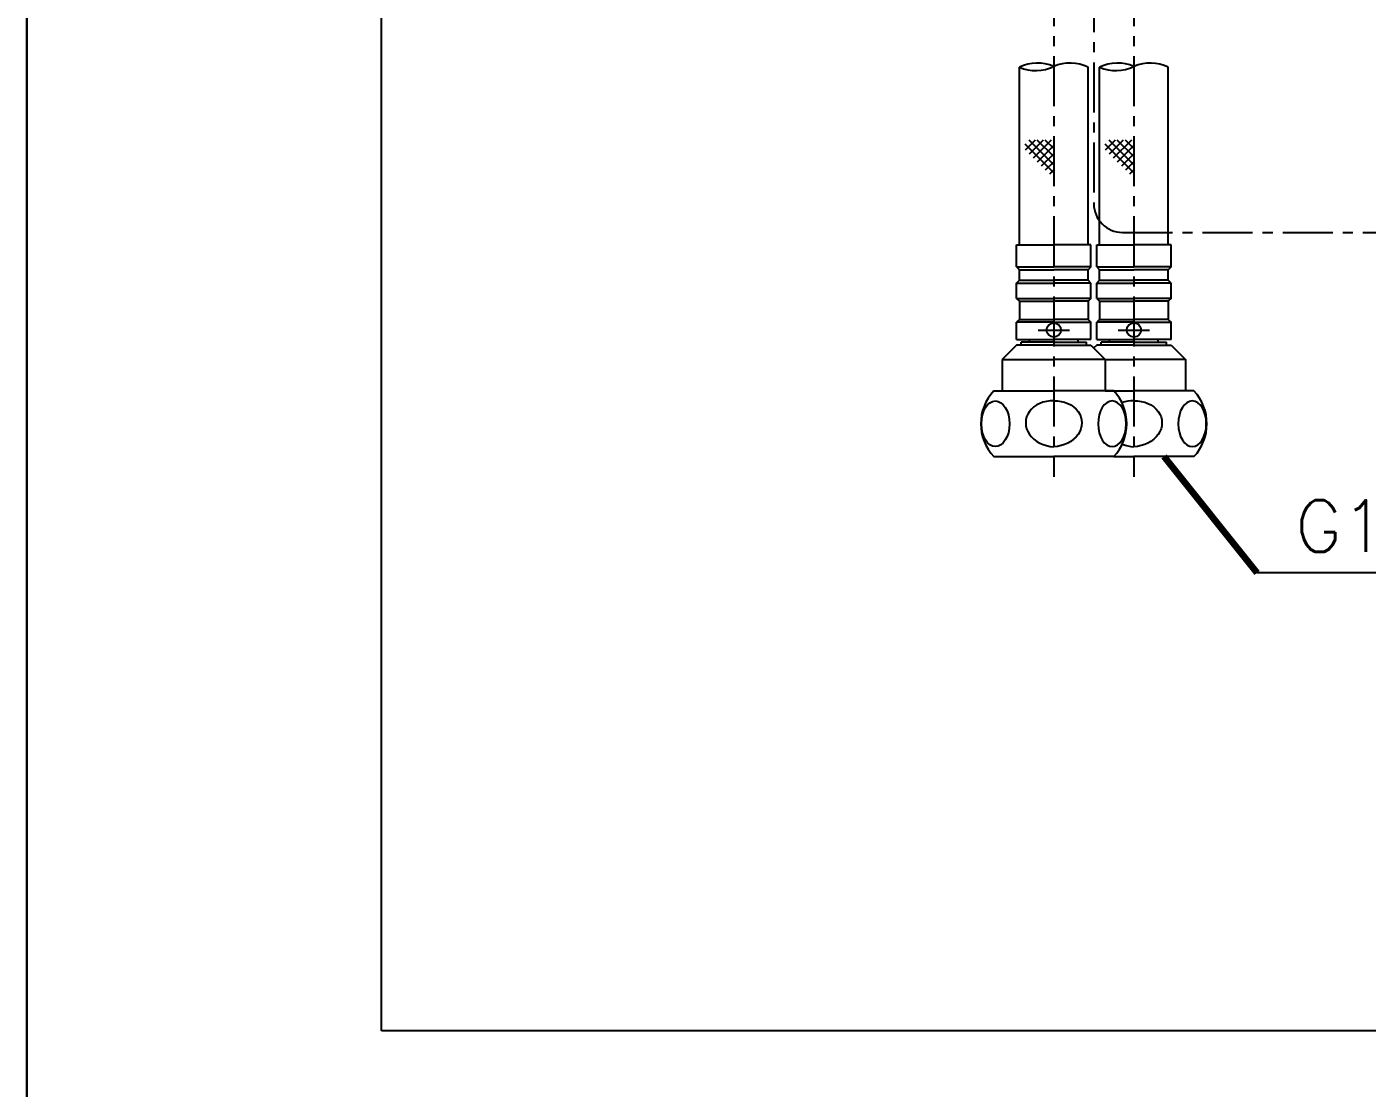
# Model space of a CAD drawing. Extents: x 8594 to 10274, y 9608 to 11210.
# Drawn here: x 9433.8 to 9668.1, y 10212.4 to 10397.9 of the extents above; entities that cross this region are included whole.
import ezdxf
from ezdxf.enums import TextEntityAlignment as Align

# ---------------------------------------------------------------- set-up
doc = ezdxf.new("R2010")
doc.units = 0
doc.header["$LTSCALE"] = 7
doc.header["$MEASUREMENT"] = 0
doc.linetypes.add('CENTER', pattern=[2, 1.25, -0.25, 0.25, -0.25])
doc.layers.get('0').update_dxf_attribs({"color": 2, "linetype": 'CONTINUOUS'})
for name, color, linetype in [('CL', 1, 'CENTER'), ('D', 2, 'CONTINUOUS'), ('DWG', 7, 'CONTINUOUS'), ('TXT', 5, 'CONTINUOUS')]:
    doc.layers.add(name, color=color, linetype=linetype)
doc.styles.add('GHS', font='ROMANS', dxfattribs={"bigfont": 'GHS'})
doc.dimstyles.new('STANDARD$7', dxfattribs={"dimtxt": 3.5, "dimasz": 3, "dimexe": 1, "dimexo": 0.0625, "dimgap": 1, "dimtad": 1, "dimdec": 4, "dimzin": 0, "dimdsep": 46, "dimtxsty": 'GHS', "dimcen": 1, "dimclrt": 2, "dimadec": 0, "dimazin": 0, "dimtfac": 1, "dimtdec": 4, "dimtofl": 0, "dimtmove": 0, "dimatfit": 3, "dimfxl": 0, "dimtolj": 1, "dimtzin": 0, "dimarcsym": 0})

# ---------------------------------------------------------------- blocks, each defined once
blk = doc.blocks.new('BORDER')
for p, q in [((0, 1), (0, 0)), ((1, 0), (1, 1))]:
    blk.add_line(p, q)

msp = doc.modelspace()

# ---------------------------------------------------------------- linework, layer by layer
at = {"color": 2}
for p, q in [((9608.21, 10377.46), (9613.29, 10372.38)), ((9608.33, 10376.41), (9610.08, 10378.16)), ((9608.92, 10378.16), (9613.29, 10373.79)), ((9609.04, 10375.7), (9611.5, 10378.16)), ((9609.75, 10375), (9612.91, 10378.16)), ((9610.33, 10378.16), (9613.29, 10375.21)), ((9610.45, 10374.29), (9613.29, 10377.13)), ((9611.75, 10378.16), (9613.29, 10376.62)), ((9613.16, 10378.16), (9613.29, 10378.04)), ((9622.21, 10377.46), (9627.29, 10372.38)), ((9622.33, 10376.41), (9624.08, 10378.16)), ((9622.92, 10378.16), (9627.29, 10373.79)), ((9623.04, 10375.7), (9625.5, 10378.16)), ((9623.75, 10375), (9626.91, 10378.16)), ((9624.33, 10378.16), (9627.29, 10375.21)), ((9624.45, 10374.29), (9627.29, 10377.13)), ((9625.75, 10378.16), (9627.29, 10376.62)), ((9627.16, 10378.16), (9627.29, 10378.04)), ((9611.16, 10373.58), (9613.29, 10375.71)), ((9611.87, 10372.88), (9613.29, 10374.3)), ((9625.16, 10373.58), (9627.29, 10375.71)), ((9625.87, 10372.88), (9627.29, 10374.3)), ((9612.57, 10372.17), (9613.29, 10372.89)), ((9626.57, 10372.17), (9627.29, 10372.89))]:
    msp.add_line(p, q, dxfattribs=at)
at = {"color": 2, "linetype": 'Continuous'}
for centre, start, end in [((9610.43, 10384.17), 67.1441, 115.2076), ((9610.15, 10397.62), 247.1441, 295.2076), ((9616.15, 10384.17), 64.7924, 112.8559), ((9624.43, 10384.17), 67.1441, 115.2076), ((9624.15, 10397.62), 247.1441, 295.2076), ((9630.15, 10384.17), 64.7924, 112.8559)]:
    msp.add_arc(centre, 7.37, start, end, dxfattribs=at)
at = {"layer": 'CL'}
for p, q in [((9620.29, 10559.68), (9620.29, 10366.96)), ((9613.29, 10434.77), (9613.29, 10319.22)), ((9627.29, 10434.77), (9627.29, 10319.22)), ((9625.29, 10361.96), (9855.29, 10361.96)), ((9610.54, 10344.89), (9616.04, 10344.89)), ((9624.54, 10344.89), (9630.04, 10344.89))]:
    msp.add_line(p, q, dxfattribs=at)
msp.add_arc((9625.29, 10366.96), 5, 180, 270, dxfattribs=at)
at = {"layer": 'D'}
msp.add_line((9714.78, 10302.42), (9648.8, 10302.42), dxfattribs=at)
at = {"layer": 'DWG'}
for p, q in [((9607.29, 10359.75), (9607.29, 10390.84)), ((9619.29, 10359.75), (9619.29, 10390.84)), ((9621.29, 10359.75), (9621.29, 10390.84)), ((9633.29, 10359.75), (9633.29, 10390.84)), ((9606.79, 10355.92), (9606.79, 10359.75)), ((9606.79, 10359.75), (9613.29, 10359.75)), ((9619.79, 10359.75), (9613.29, 10359.75)), ((9619.79, 10355.92), (9619.79, 10359.75)), ((9620.79, 10355.92), (9620.79, 10359.75)), ((9620.79, 10359.75), (9627.29, 10359.75)), ((9633.79, 10359.75), (9627.29, 10359.75)), ((9633.79, 10355.92), (9633.79, 10359.75)), ((9606.79, 10355.92), (9607.29, 10355.42)), ((9606.79, 10355.92), (9613.29, 10355.92)), ((9607.29, 10353.58), (9607.29, 10355.42)), ((9607.29, 10355.42), (9613.29, 10355.42)), ((9619.79, 10355.92), (9613.29, 10355.92)), ((9619.29, 10355.42), (9613.29, 10355.42)), ((9619.79, 10355.92), (9619.29, 10355.42)), ((9619.29, 10353.58), (9619.29, 10355.42)), ((9620.79, 10355.92), (9621.29, 10355.42)), ((9620.79, 10355.92), (9627.29, 10355.92)), ((9621.29, 10353.58), (9621.29, 10355.42)), ((9621.29, 10355.42), (9627.29, 10355.42)), ((9633.79, 10355.92), (9627.29, 10355.92)), ((9633.29, 10355.42), (9627.29, 10355.42)), ((9633.79, 10355.92), (9633.29, 10355.42)), ((9633.29, 10353.58), (9633.29, 10355.42)), ((9606.79, 10353.08), (9607.29, 10353.58)), ((9606.79, 10350.42), (9606.79, 10353.08)), ((9606.79, 10353.08), (9613.29, 10353.08)), ((9607.29, 10353.58), (9613.29, 10353.58)), ((9619.29, 10353.58), (9613.29, 10353.58)), ((9619.79, 10353.08), (9613.29, 10353.08)), ((9619.79, 10353.08), (9619.29, 10353.58)), ((9619.79, 10350.42), (9619.79, 10353.08)), ((9620.79, 10353.08), (9621.29, 10353.58)), ((9620.79, 10350.42), (9620.79, 10353.08)), ((9620.79, 10353.08), (9627.29, 10353.08)), ((9621.29, 10353.58), (9627.29, 10353.58)), ((9633.29, 10353.58), (9627.29, 10353.58)), ((9633.79, 10353.08), (9627.29, 10353.08)), ((9633.79, 10353.08), (9633.29, 10353.58)), ((9633.79, 10350.42), (9633.79, 10353.08)), ((9606.79, 10350.42), (9607.29, 10349.92)), ((9606.79, 10350.42), (9613.29, 10350.42)), ((9607.29, 10349.92), (9607.29, 10346.75)), ((9607.29, 10349.92), (9613.29, 10349.92)), ((9619.79, 10350.42), (9613.29, 10350.42)), ((9619.29, 10349.92), (9613.29, 10349.92)), ((9619.79, 10350.42), (9619.29, 10349.92)), ((9619.29, 10349.92), (9619.29, 10346.75)), ((9620.79, 10350.42), (9621.29, 10349.92)), ((9620.79, 10350.42), (9627.29, 10350.42)), ((9621.29, 10349.92), (9621.29, 10346.75)), ((9621.29, 10349.92), (9627.29, 10349.92)), ((9633.79, 10350.42), (9627.29, 10350.42)), ((9633.29, 10349.92), (9627.29, 10349.92)), ((9633.79, 10350.42), (9633.29, 10349.92)), ((9633.29, 10349.92), (9633.29, 10346.75)), ((9607.29, 10346.75), (9606.79, 10346.25)), ((9606.79, 10343.25), (9606.79, 10346.25)), ((9613.29, 10346.25), (9606.79, 10346.25)), ((9607.29, 10346.75), (9613.29, 10346.75)), ((9619.29, 10346.75), (9613.29, 10346.75)), ((9613.29, 10346.25), (9619.79, 10346.25)), ((9619.29, 10346.75), (9619.79, 10346.25)), ((9619.79, 10343.25), (9619.79, 10346.25)), ((9621.29, 10346.75), (9620.79, 10346.25)), ((9620.79, 10343.25), (9620.79, 10346.25)), ((9627.29, 10346.25), (9620.79, 10346.25)), ((9621.29, 10346.75), (9627.29, 10346.75)), ((9633.29, 10346.75), (9627.29, 10346.75)), ((9627.29, 10346.25), (9633.79, 10346.25)), ((9633.29, 10346.75), (9633.79, 10346.25)), ((9633.79, 10343.25), (9633.79, 10346.25)), ((9606.79, 10342.25), (9604.29, 10339.75)), ((9606.79, 10343.25), (9613.29, 10343.25)), ((9613.29, 10342.25), (9606.79, 10342.25)), ((9613.29, 10342.25), (9606.79, 10342.25)), ((9613.29, 10342.75), (9607.59, 10342.75)), ((9607.59, 10342.25), (9607.59, 10342.75)), ((9609.04, 10342.75), (9607.59, 10342.75)), ((9609.04, 10342.75), (9609.04, 10343.25)), ((9619.79, 10343.25), (9613.29, 10343.25)), ((9613.29, 10342.75), (9618.99, 10342.75)), ((9613.29, 10342.25), (9619.79, 10342.25)), ((9613.29, 10342.25), (9619.79, 10342.25)), ((9617.54, 10342.75), (9617.54, 10343.25)), ((9617.54, 10342.75), (9618.99, 10342.75)), ((9618.99, 10342.25), (9618.99, 10342.75)), ((9619.79, 10342.25), (9622.29, 10339.75)), ((9620.79, 10342.25), (9620.29, 10341.75)), ((9620.79, 10343.25), (9627.29, 10343.25)), ((9627.29, 10342.25), (9620.79, 10342.25)), ((9627.29, 10342.25), (9620.79, 10342.25)), ((9627.29, 10342.75), (9621.59, 10342.75)), ((9621.59, 10342.25), (9621.59, 10342.75)), ((9623.04, 10342.75), (9621.59, 10342.75)), ((9623.04, 10342.75), (9623.04, 10343.25)), ((9633.79, 10343.25), (9627.29, 10343.25)), ((9627.29, 10342.75), (9632.99, 10342.75)), ((9627.29, 10342.25), (9633.79, 10342.25)), ((9627.29, 10342.25), (9633.79, 10342.25)), ((9631.54, 10342.75), (9631.54, 10343.25)), ((9631.54, 10342.75), (9632.99, 10342.75)), ((9632.99, 10342.25), (9632.99, 10342.75)), ((9633.79, 10342.25), (9636.29, 10339.75)), ((9604.29, 10339.75), (9613.29, 10339.75)), ((9604.29, 10339.75), (9604.29, 10334.25)), ((9622.29, 10339.75), (9613.29, 10339.75)), ((9622.29, 10339.75), (9627.29, 10339.75)), ((9622.29, 10339.75), (9622.29, 10334.25)), ((9636.29, 10339.75), (9627.29, 10339.75)), ((9636.29, 10339.75), (9636.29, 10334.25)), ((9602.79, 10334.25), (9613.29, 10334.25)), ((9623.79, 10334.25), (9613.29, 10334.25)), ((9622.29, 10334.25), (9627.29, 10334.25)), ((9637.79, 10334.25), (9627.29, 10334.25)), ((9602.79, 10322.75), (9613.29, 10322.75)), ((9623.79, 10322.75), (9613.29, 10322.75)), ((9623.79, 10322.75), (9627.29, 10322.75)), ((9637.79, 10322.75), (9627.29, 10322.75))]:
    msp.add_line(p, q, dxfattribs=at)
at = {"layer": 'DWG', "color": 4}
msp.add_line((9623.09, 10334.25), (9621.59, 10334.25), dxfattribs=at)
at = {"layer": 'DWG'}
for centre in [(9613.29, 10344.89), (9627.29, 10344.89)]:
    msp.add_circle(centre, 1.25, dxfattribs=at)
for centre, start, end in [((9609.01, 10328.5), 137.2588, 222.7412), ((9617.57, 10328.5), 317.2588, 42.7412), ((9631.57, 10328.5), 317.2588, 42.7412)]:
    msp.add_arc(centre, 8.47, start, end, dxfattribs=at)
msp.add_ellipse((9603.09, 10328.5), major_axis=(0, 4), ratio=0.612372, dxfattribs=at)
for centre, start_param, end_param in [((9613.29, 10328.5), -1.483985, 1.657608), ((9627.29, 10328.5), -1.483985, -1.042205), ((9627.29, 10328.5), 1.229314, 1.657608)]:
    msp.add_ellipse(centre, major_axis=(-4.89, 0.52), ratio=0.812554, start_param=start_param, end_param=end_param, dxfattribs=at)
at = {"layer": 'DWG', "extrusion": (0, 0, -1)}
for centre in [(9613.29, 10328.5), (9627.29, 10328.5)]:
    msp.add_ellipse(centre, major_axis=(4.89, 0.52), ratio=0.812554, start_param=-1.483985, end_param=1.657608, dxfattribs=at)
for centre in [(9623.49, 10328.5), (9637.49, 10328.5)]:
    msp.add_ellipse(centre, major_axis=(0, 4), ratio=0.612372, dxfattribs=at)
at = {"layer": 'TXT'}
for p, q in [((9495.83, 10222.36), (9495.83, 10770.36)), ((10251.83, 10222.36), (9495.83, 10222.36))]:
    msp.add_line(p, q, dxfattribs=at)

# ---------------------------------------------------------------- block references
at = {"xscale": 840, "yscale": 594, "zscale": 840}
for p in [(8593.83, 10202.36), (9433.83, 10202.36)]:
    msp.add_blockref('BORDER', p, dxfattribs=at)

# ---------------------------------------------------------------- texts
at = {"layer": 'DWG', "style": 'GHS'}
msp.add_text('G1/2-14', height=9, dxfattribs=at).set_placement((9712.97, 10306.12), align=Align.RIGHT)

# ---------------------------------------------------------------- leaders
at = {"layer": 'D'}
msp.add_leader([(9632.54, 10322.75), (9648.8, 10302.42)], dimstyle='STANDARD$7', override={"dimexe": 2, "dimexo": 1, "dimtad": 0, "dimcen": 0, "dimclrd": 256, "dimclre": 256, "dimclrt": 256, "dimadec": 4, "dimtfac": 0.5, "dimtix": 1, "dimtofl": 1, "dimtmove": 2, "dimlwd": 65535, "dimlwe": 65535}, dxfattribs=at)

doc.saveas('drawing.dxf')
